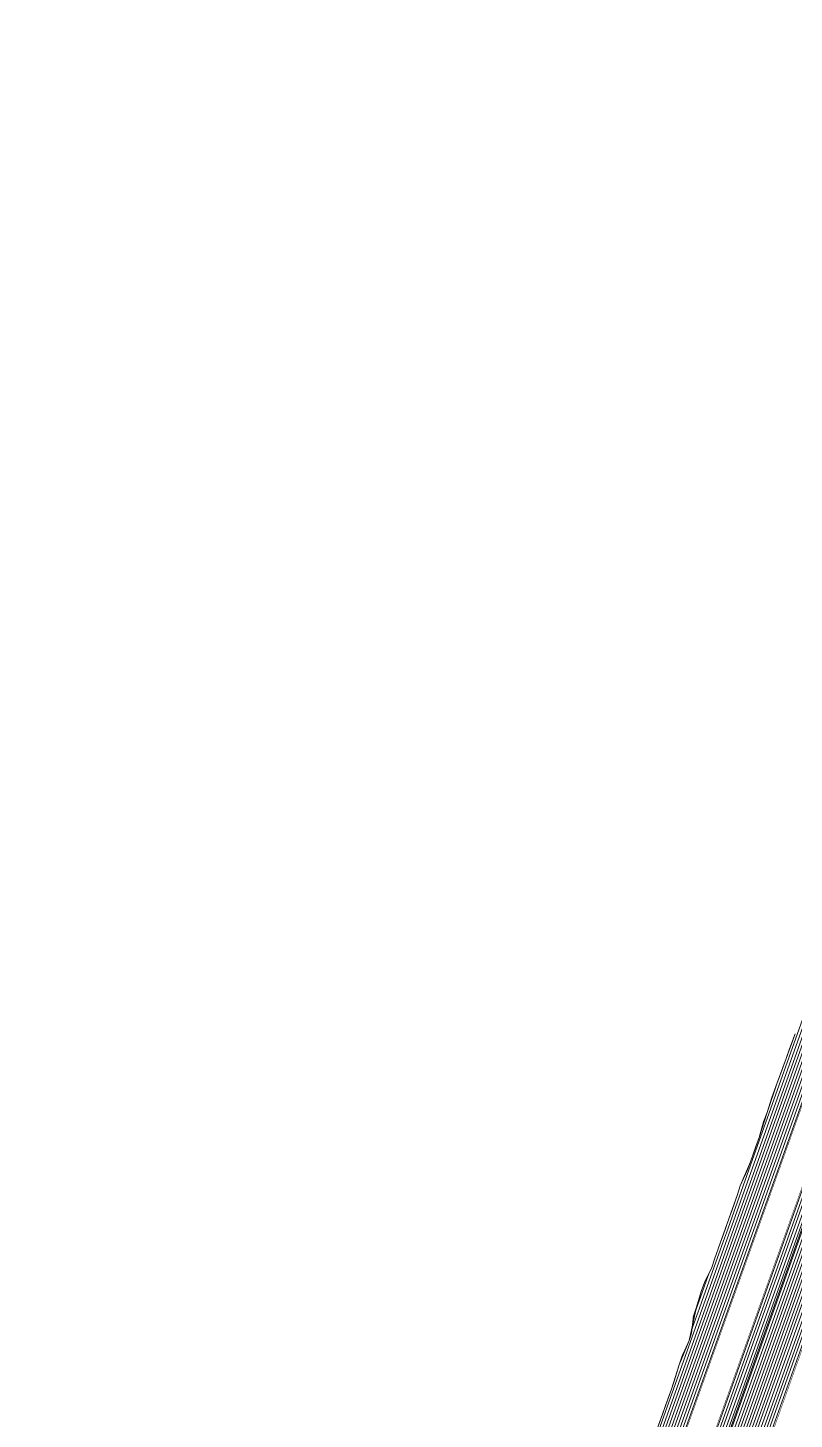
# Model space of a CAD drawing. Extents: x 358458 to 361663, y 818350 to 821723.
# Drawn here: x 359972.2 to 360139.7, y 820968 to 821272 of the extents above; entities that cross this region are included whole.
import ezdxf

# ---------------------------------------------------------------- set-up
doc = ezdxf.new("R2010")
doc.units = 0
doc.header["$MEASUREMENT"] = 0
doc.linetypes.add('solid', pattern=[0])
for name, color, linetype, lineweight in [('DAM 1', 7, 'solid', 9), ('DAM FOOTPRINT', 7, 'solid', 9), ('DESIGN_Contours', 7, 'solid', 18), ('WATER LEVEL STRING', 7, 'solid', 9)]:
    doc.layers.add(name, color=color, linetype=linetype, lineweight=lineweight)

msp = doc.modelspace()

# ---------------------------------------------------------------- linework, layer by layer
at = {"layer": 'DAM 1', "color": 7, "linetype": 'solid', "lineweight": 9, "const_width": 0.1, "elevation": 198.7}
for points in [[(360368.61, 821539.87), (360465.78, 821285.96), (360156.62, 820426.67), (359983.96, 820537.36, -0.3492), (359973.77, 820567.23), (360321.06, 821539.34, -0.696308), (360368.61, 821539.87)], [(360326.71, 821537.32), (359979.42, 820565.21, 0.3492), (359987.2, 820542.41), (360130.33, 820450.65, 0.481673), (360158.98, 820460.39), (360454.49, 821281.76, 0.179606), (360454.35, 821295.68), (360361.89, 821537.3, 0.696589), (360326.71, 821537.32)]]:
    msp.add_lwpolyline(points, format="xyb", dxfattribs=at)
at = {"layer": 'DAM FOOTPRINT', "color": 7, "linetype": 'solid', "lineweight": 9, "const_width": 0.1, "elevation": 196.62}
msp.add_lwpolyline([(360109.67, 820965.7), (360112.93, 820974.55), (360114.6, 820979.92), (360116.78, 820985.22), (360118.39, 820992.53), (360119.41, 820995.89), (360120.11, 820997.92), (360121.69, 821001.2), (360122.33, 821003), (360123.54, 821006.52), (360127.34, 821017.09), (360127.95, 821019), (360130.15, 821024.24), (360132.08, 821029.58), (360133.84, 821035.02), (360136.02, 821041.51), (360137.96, 821046.85), (360139.92, 821052.24)], dxfattribs=at)
at = {"layer": 'DAM FOOTPRINT', "color": 7, "linetype": 'solid', "lineweight": 9}
for points in [[(360139.92, 821052.24), (360137.96, 821046.85), (360136.02, 821041.51), (360133.84, 821035.02), (360132.08, 821029.58), (360130.15, 821024.24), (360127.95, 821019), (360127.34, 821017.09), (360123.54, 821006.52), (360122.33, 821003), (360121.69, 821001.2), (360120.11, 820997.92), (360119.41, 820995.89), (360118.39, 820992.53), (360116.78, 820985.22), (360114.6, 820979.92), (360112.93, 820974.55), (360109.67, 820965.7)], [(360139.92, 821052.24), (360138.66, 821048.93), (360137.96, 821046.85), (360136.79, 821043.63), (360136.02, 821041.51), (360134.87, 821038.31), (360133.84, 821035.02), (360133.02, 821032.97), (360132.08, 821029.58), (360131.35, 821027.6), (360130.15, 821024.24), (360129.47, 821022.34), (360127.95, 821019), (360127.34, 821017.09), (360126.1, 821013.58), (360125.46, 821011.78), (360124.2, 821008.22), (360123.54, 821006.52), (360122.33, 821003), (360121.69, 821001.2), (360120.11, 820997.92), (360119.41, 820995.89), (360118.39, 820992.53), (360117.69, 820990.52), (360117.3, 820986.82), (360116.78, 820985.22), (360115.17, 820981.67), (360114.6, 820979.92), (360113.5, 820976.34), (360112.93, 820974.55), (360111.61, 820970.99), (360111, 820969.25), (360109.67, 820965.7)]]:
    msp.add_lwpolyline(points, dxfattribs=at)
at = {"layer": 'DESIGN_Contours', "color": 1, "linetype": 'solid', "lineweight": 9}
for points, elevation in [([(360326.93, 821537.24), (360005.68, 820638.04)], 198.6), ([(360328.05, 821536.83), (360145.72, 821026.48), (359980.76, 820564.73)], 198.2), ([(360333.13, 821534.98), (360134.42, 820978.8), (359985.84, 820562.92)], 196.4), ([(360333.69, 821534.77), (360158.3, 821043.83), (359986.41, 820562.71)], 196.2), ([(360334.82, 821534.36), (360206.04, 821173.9), (359987.54, 820562.31)], 195.8), ([(360335.38, 821534.15), (360229.91, 821238.94), (359988.1, 820562.11)], 195.6), ([(360329.74, 821536.22), (359991.19, 820588.59)], 197.6), ([(360330.31, 821536.01), (360015.07, 820653.63)], 197.4), ([(360330.87, 821535.8), (360038.94, 820718.66)], 197.2), ([(360327.49, 821537.04), (360075.7, 820832.26)], 198.4), ([(360332, 821535.39), (360086.68, 820848.73)], 196.8), ([(360332.56, 821535.18), (360110.55, 820913.76)], 196.6), ([(359979.17, 820583.03), (360313.34, 821518.39)], 198.6), ([(360325.4, 821499.08), (359990.36, 820561.3)], 194.8), ([(359993.59, 820625.18), (360292.74, 821462.52)], 198.4), ([(360117.4, 820987.78), (360117.58, 820988.28), (360118.72, 820991.47), (360118.94, 820992.07), (360119.53, 820993.73), (360122.96, 821003.33), (360124.48, 821007.6), (360124.9, 821008.77), (360130.99, 821025.81), (360174.82, 821148.49), (360236.34, 821320.68), (360241.99, 821336.51), (360243.8, 821341.58), (360279.97, 821442.8), (360282.98, 821451.23), (360284.31, 821454.95), (360284.76, 821456.23), (360284.99, 821456.87), (360286.91, 821462.24), (360287.25, 821463.2)], 196.6), ([(360285.77, 821414.91), (359981.89, 820564.33)], 197.8), ([(360008.01, 820667.32), (360272.15, 821406.65)], 198.2), ([(359988.85, 820622.6), (359988.97, 820622.93), (359989.65, 820624.84), (359997.03, 820645.5), (360002.57, 820661.02), (360012.65, 820689.22), (360013.78, 820692.39), (360014.86, 820695.42), (360016.04, 820698.7), (360020.78, 820711.98), (360023.29, 820719.01), (360023.44, 820719.44), (360027.74, 820731.45), (360045.09, 820780.01), (360062.43, 820828.55), (360064.18, 820833.45), (360076.69, 820868.48), (360080.11, 820878.04), (360169.16, 821127.31), (360217.11, 821261.51), (360260.84, 821383.91)], 197.2), ([(360277.65, 821369.01), (359989.23, 820561.7)], 195.2), ([(359997.07, 820649.17), (359997.82, 820651.29), (360001.05, 820660.31), (360001.33, 820661.1), (360003.34, 820666.72), (360010.39, 820686.45), (360023.19, 820722.3), (360024.63, 820726.33), (360026.01, 820730.18), (360027.5, 820734.35), (360033.53, 820751.24), (360036.73, 820760.18), (360036.92, 820760.71), (360042.37, 820775.99), (360064.43, 820837.71), (360086.47, 820899.41), (360088.69, 820905.64), (360104.6, 820950.18), (360108.95, 820962.33), (360127.97, 821015.57), (360188.92, 821186.16), (360244.5, 821341.76)], 196.8), ([(360051.27, 820793.75), (360210.36, 821239.04), (360245.3, 821336.85)], 197.6), ([(360253.78, 821303.97), (359988.67, 820561.91)], 195.4), ([(360065.69, 820835.9), (360189.76, 821183.18), (360231.2, 821299.18)], 197.4), ([(360036.85, 820751.61), (360230.95, 821294.91)], 197.8), ([(360117.66, 820990.29), (360118.31, 820992.09), (360119.59, 820995.68), (360120.92, 820999.41), (360121.19, 821000.17)], 196.4), ([(360114.65, 820980.07), (360115.41, 820982.22)], 196.6)]:
    msp.add_lwpolyline(points, dxfattribs=dict(at, elevation=elevation))
at = {"layer": 'DESIGN_Contours', "color": 5, "linetype": 'solid', "lineweight": 20}
for points, elevation in [([(360328.62, 821536.63), (360215.75, 821220.69), (359981.32, 820564.53)], 198), ([(360334.25, 821534.57), (360182.17, 821108.87), (359986.97, 820562.51)], 196), ([(360331.44, 821535.6), (360062.81, 820783.7)], 197), ([(360301.53, 821434.04), (359989.8, 820561.5)], 195), ([(359992.6, 820634.88), (359992.69, 820635.15), (359992.99, 820635.97), (359994.3, 820639.64), (359995.02, 820641.65), (360000.18, 820656.11), (360006.48, 820673.74), (360017.92, 820705.76), (360019.21, 820709.36), (360020.44, 820712.8), (360021.77, 820716.53), (360027.16, 820731.61), (360030.01, 820739.6), (360030.18, 820740.07), (360035.06, 820753.72), (360054.76, 820808.86), (360074.45, 820863.98), (360076.44, 820869.54), (360090.65, 820909.33), (360094.53, 820920.19), (360148.57, 821071.44), (360203.01, 821223.84), (360252.67, 821362.83)], 197), ([(360022.43, 820709.47), (360251.55, 821350.78)], 198)]:
    msp.add_lwpolyline(points, dxfattribs=dict(at, elevation=elevation))
at = {"layer": 'WATER LEVEL STRING', "color": 7, "linetype": 'solid', "lineweight": 9, "const_width": 0.1}
for points, elevation in [([(360329.53, 821536.29), (359982.24, 820564.2, 0.3492), (359988.81, 820544.94), (360131.95, 820453.18, 0.481673), (360156.16, 820461.41), (360451.67, 821282.78, 0.179606), (360451.55, 821294.61), (360359.08, 821536.24, 0.696615), (360329.53, 821536.29)], 197.7), ([(360337.93, 821533.22), (359990.66, 820561.2, 0.3492), (359993.64, 820552.46), (360136.77, 820460.7, 0.481673), (360147.74, 820464.43), (360443.25, 821285.8, 0.179606), (360443.2, 821291.41), (360350.7, 821533.11, 0.696775), (360337.93, 821533.22)], 194.72)]:
    msp.add_lwpolyline(points, format="xyb", dxfattribs=dict(at, elevation=elevation))
at = {"layer": 'WATER LEVEL STRING', "color": 7, "linetype": 'solid', "lineweight": 9}
msp.add_lwpolyline([(360329.53, 821536.29), (359982.24, 820564.2, 0.3492), (359988.81, 820544.94), (360131.95, 820453.18, 0.481673), (360156.16, 820461.41), (360451.67, 821282.78, 0.179606), (360451.55, 821294.61), (360359.08, 821536.24, 0.696615), (360329.53, 821536.29)], format="xyb", close=True, dxfattribs=at)
msp.add_lwpolyline([(360139.92, 821052.24), (360138.66, 821048.93), (360137.96, 821046.85), (360136.79, 821043.63), (360136.02, 821041.51), (360134.87, 821038.31), (360133.84, 821035.02), (360133.02, 821032.97), (360132.08, 821029.58), (360131.35, 821027.6), (360130.15, 821024.24), (360129.47, 821022.34), (360127.95, 821019), (360127.34, 821017.09), (360126.1, 821013.58), (360125.46, 821011.78), (360124.2, 821008.22), (360123.54, 821006.52), (360122.33, 821003), (360121.69, 821001.2), (360120.11, 820997.92), (360119.41, 820995.89), (360118.39, 820992.53), (360117.69, 820990.52), (360117.3, 820986.82), (360116.78, 820985.22), (360115.17, 820981.67), (360114.6, 820979.92), (360113.5, 820976.34), (360112.93, 820974.55), (360111.61, 820970.99), (360111, 820969.25), (360109.67, 820965.7)], dxfattribs=at)

doc.saveas('drawing.dxf')
